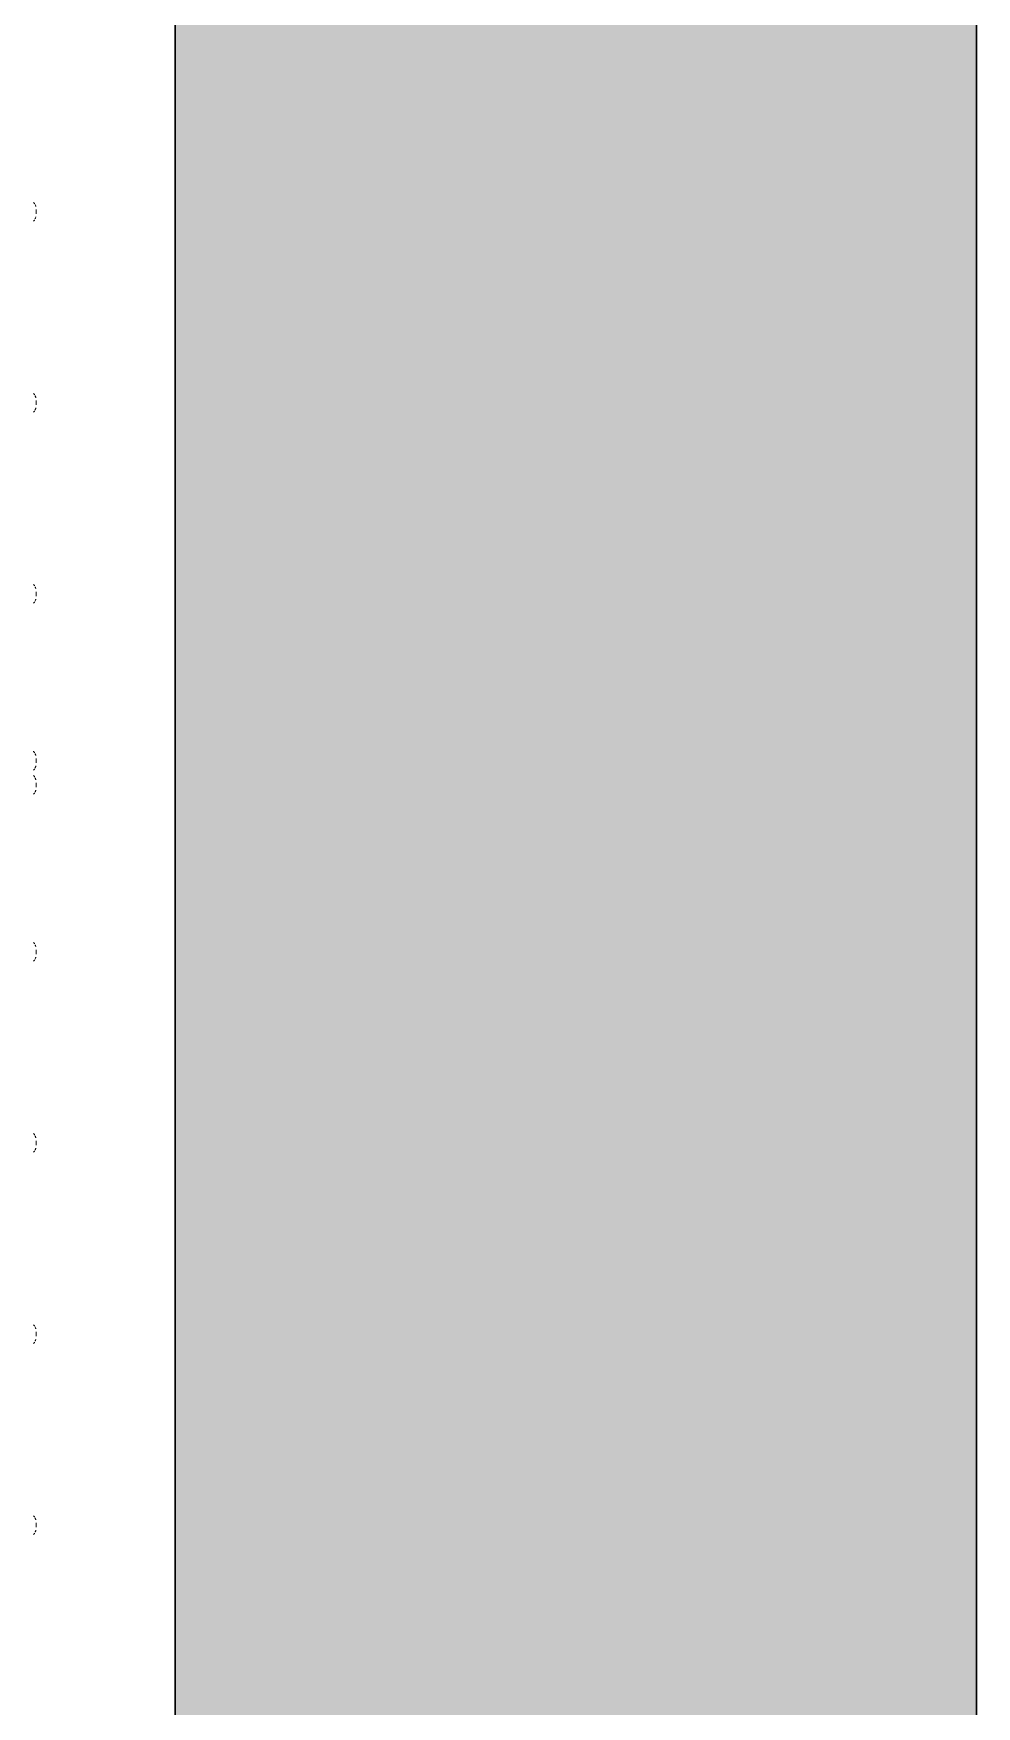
# Model space of a CAD drawing. Header units: inches. Extents: x -1176 to 1507, y -2527 to 978.
# Drawn here: x -591.62 to -575.57, y 671.45 to 699.91 of the extents above; entities that cross this region are included whole.
import ezdxf

# ---------------------------------------------------------------- set-up
doc = ezdxf.new("R2010")
doc.units = ezdxf.units.IN
doc.header["$MEASUREMENT"] = 0
doc.linetypes.add('Demolished', pattern=[0.1875, 0.125, -0.0625])
for name, color, linetype, lineweight in [('A-GENM', 13, 'Continuous', 18), ('A-WALL', 113, 'Continuous', 18), ('A-WALL-PATT', 111, 'Continuous', 18)]:
    doc.layers.add(name, color=color, linetype=linetype, lineweight=lineweight)

# ---------------------------------------------------------------- blocks, each defined once
blk = doc.blocks.new('Cast_Iron_Radiator_8182 - Cast_Iron_Radiator_8182-V25-3rd Floor Demo')
at = {"layer": 'A-GENM', "color": 7, "linetype": 'Demolished', "lineweight": 9}
for p, q in [((-5.787, -4.933), (-5.75, -4.933)), ((-5.75, -4.933), (-5.713, -4.933)), ((-2.537, -4.933), (-2.5, -4.933)), ((-2.5, -4.933), (-2.463, -4.933)), ((0.713, -4.933), (0.75, -4.933)), ((0.75, -4.933), (0.787, -4.933)), ((3.963, -4.933), (4, -4.933)), ((4, -4.933), (4.037, -4.933))]:
    blk.add_line(p, q, dxfattribs=at)
at = {"layer": 'A-GENM', "color": 7, "linetype": 'Demolished', "lineweight": 9, "flags": 128}
for points in [[(-5.886, -4.904), (-5.892, -4.9), (-5.898, -4.896), (-5.904, -4.891), (-5.909, -4.887)], [(-5.838, -4.925), (-5.845, -4.923), (-5.852, -4.921), (-5.859, -4.918), (-5.866, -4.915), (-5.873, -4.912)], [(-5.628, -4.912), (-5.635, -4.915), (-5.642, -4.918), (-5.649, -4.921), (-5.656, -4.924), (-5.663, -4.926)], [(-5.591, -4.887), (-5.597, -4.892), (-5.603, -4.896), (-5.609, -4.901), (-5.615, -4.905)], [(-2.636, -4.904), (-2.642, -4.9), (-2.648, -4.896), (-2.654, -4.891), (-2.659, -4.887)], [(-2.588, -4.925), (-2.595, -4.923), (-2.602, -4.921), (-2.609, -4.918), (-2.616, -4.915), (-2.623, -4.912)], [(-2.378, -4.912), (-2.385, -4.915), (-2.392, -4.918), (-2.399, -4.921), (-2.406, -4.924), (-2.413, -4.926)], [(-2.341, -4.887), (-2.347, -4.892), (-2.353, -4.896), (-2.359, -4.901), (-2.365, -4.905)], [(0.614, -4.904), (0.608, -4.9), (0.602, -4.896), (0.596, -4.891), (0.591, -4.887)], [(0.662, -4.925), (0.655, -4.923), (0.648, -4.921), (0.641, -4.918), (0.634, -4.915), (0.627, -4.912)], [(0.872, -4.912), (0.865, -4.915), (0.858, -4.918), (0.851, -4.921), (0.844, -4.924), (0.837, -4.926)], [(0.909, -4.887), (0.903, -4.892), (0.897, -4.896), (0.891, -4.901), (0.885, -4.905)], [(3.864, -4.904), (3.858, -4.9), (3.852, -4.896), (3.846, -4.891), (3.841, -4.887)], [(3.912, -4.925), (3.905, -4.923), (3.898, -4.921), (3.891, -4.918), (3.884, -4.915), (3.877, -4.912)], [(4.122, -4.912), (4.115, -4.915), (4.108, -4.918), (4.101, -4.921), (4.094, -4.924), (4.087, -4.926)], [(4.159, -4.887), (4.153, -4.892), (4.147, -4.896), (4.141, -4.901), (4.135, -4.905)]]:
    blk.add_lwpolyline(points, dxfattribs=at)
blk = doc.blocks.new('Cast_Iron_Radiator_8182 - Cast_Iron_Radiator_8182-V26-3rd Floor Demo')
at = {"layer": 'A-GENM', "color": 7, "linetype": 'Demolished', "lineweight": 9}
for p, q in [((0.713, -4.933), (0.75, -4.933)), ((0.75, -4.933), (0.787, -4.933)), ((3.963, -4.933), (4, -4.933)), ((4, -4.933), (4.037, -4.933)), ((7.213, -4.933), (7.25, -4.933)), ((7.25, -4.933), (7.287, -4.933)), ((10.463, -4.933), (10.5, -4.933)), ((10.5, -4.933), (10.537, -4.933)), ((13.713, -4.933), (13.75, -4.933)), ((13.75, -4.933), (13.787, -4.933))]:
    blk.add_line(p, q, dxfattribs=at)
at = {"layer": 'A-GENM', "color": 7, "linetype": 'Demolished', "lineweight": 9, "flags": 128}
for points in [[(0.614, -4.904), (0.608, -4.9), (0.602, -4.896), (0.596, -4.891), (0.591, -4.887)], [(0.662, -4.925), (0.655, -4.923), (0.648, -4.921), (0.641, -4.918), (0.634, -4.915), (0.627, -4.912)], [(0.872, -4.912), (0.865, -4.915), (0.858, -4.918), (0.851, -4.921), (0.844, -4.924), (0.837, -4.926)], [(0.909, -4.887), (0.903, -4.892), (0.897, -4.896), (0.891, -4.901), (0.885, -4.905)], [(3.864, -4.904), (3.858, -4.9), (3.852, -4.896), (3.846, -4.891), (3.841, -4.887)], [(3.912, -4.925), (3.905, -4.923), (3.898, -4.921), (3.891, -4.918), (3.884, -4.915), (3.877, -4.912)], [(4.122, -4.912), (4.115, -4.915), (4.108, -4.918), (4.101, -4.921), (4.094, -4.924), (4.087, -4.926)], [(4.159, -4.887), (4.153, -4.892), (4.147, -4.896), (4.141, -4.901), (4.135, -4.905)], [(7.114, -4.904), (7.108, -4.9), (7.102, -4.896), (7.096, -4.891), (7.091, -4.887)], [(7.162, -4.925), (7.155, -4.923), (7.148, -4.921), (7.141, -4.918), (7.134, -4.915), (7.127, -4.912)], [(7.372, -4.912), (7.365, -4.915), (7.358, -4.918), (7.351, -4.921), (7.344, -4.924), (7.337, -4.926)], [(7.409, -4.887), (7.403, -4.892), (7.397, -4.896), (7.391, -4.901), (7.385, -4.905)], [(10.364, -4.904), (10.358, -4.9), (10.352, -4.896), (10.346, -4.891), (10.341, -4.887)], [(10.412, -4.925), (10.405, -4.923), (10.398, -4.921), (10.391, -4.918), (10.384, -4.915), (10.377, -4.912)], [(10.622, -4.912), (10.615, -4.915), (10.608, -4.918), (10.601, -4.921), (10.594, -4.924), (10.587, -4.926)], [(10.659, -4.887), (10.653, -4.892), (10.647, -4.896), (10.641, -4.901), (10.635, -4.905)], [(13.614, -4.904), (13.608, -4.9), (13.602, -4.896), (13.596, -4.891), (13.591, -4.887)], [(13.662, -4.925), (13.655, -4.923), (13.648, -4.921), (13.641, -4.918), (13.634, -4.915), (13.627, -4.912)], [(13.872, -4.912), (13.865, -4.915), (13.858, -4.918), (13.851, -4.921), (13.844, -4.924), (13.837, -4.926)], [(13.911, -4.885), (13.909, -4.887), (13.903, -4.892), (13.897, -4.896), (13.891, -4.901), (13.885, -4.905)]]:
    blk.add_lwpolyline(points, dxfattribs=at)

msp = doc.modelspace()

# ---------------------------------------------------------------- hatches: boundary and pattern name
at = {"layer": 'A-WALL-PATT', "lineweight": 9}
h = msp.add_hatch(color=7, dxfattribs=at)
h.paths.add_polyline_path([(-578.515, 563.684), (-575.571, 563.684), (-575.571, 604.874), (-589.205, 604.874), (-589.205, 563.684)], flags=0)
h.paths.add_polyline_path([(-575.571, 644.874), (-575.571, 710.374), (-589.205, 710.374), (-589.205, 644.874), (-578.515, 644.874)], flags=0)
h.paths.add_polyline_path([(-575.571, 746.874), (-575.571, 789.874), (-589.205, 789.874), (-589.205, 746.874), (-578.515, 746.874)], flags=0)

# ---------------------------------------------------------------- linework, layer by layer
at = {"layer": 'A-WALL', "color": 8, "lineweight": 30}
for p, q in [((-589.205, 710.374), (-589.205, 644.874)), ((-575.571, 644.874), (-575.571, 710.374))]:
    msp.add_line(p, q, dxfattribs=at)

# ---------------------------------------------------------------- block references
at = {"layer": 'A-GENM', "color": 7, "linetype": 'Demolished', "lineweight": 9, "rotation": 89.99999999999933}
for name, p in [('Cast_Iron_Radiator_8182 - Cast_Iron_Radiator_8182-V25-3rd Floor Demo', (-596.5, 692.874)), ('Cast_Iron_Radiator_8182 - Cast_Iron_Radiator_8182-V26-3rd Floor Demo', (-596.5, 673.785))]:
    msp.add_blockref(name, p, dxfattribs=at)

doc.saveas('drawing.dxf')
